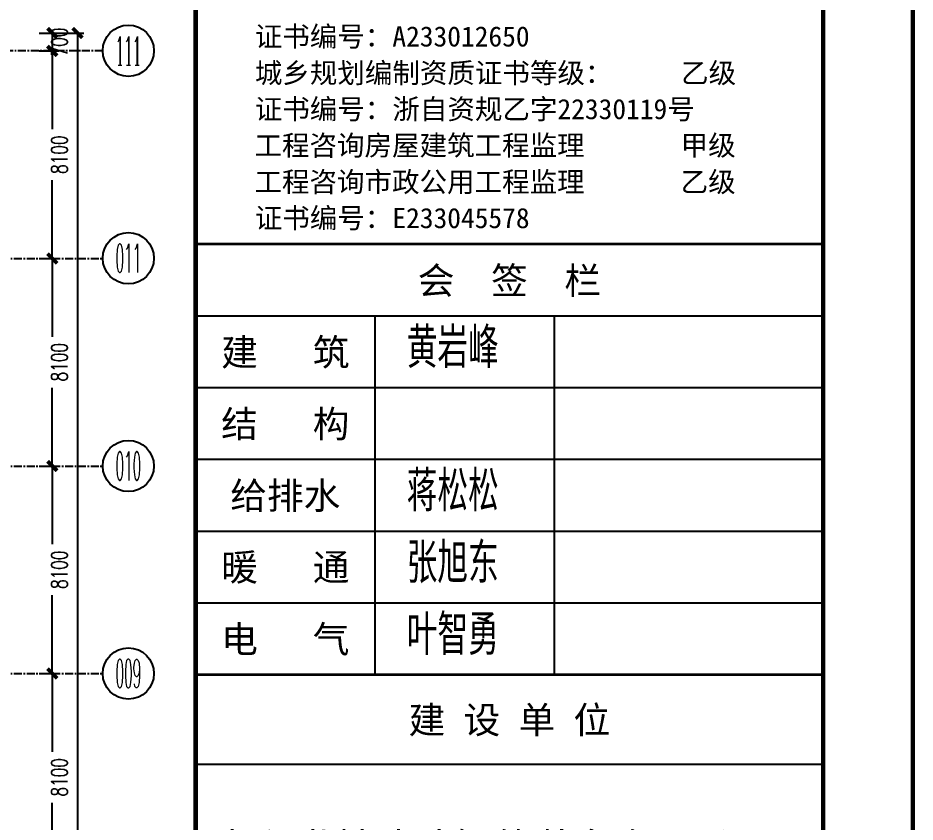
# Model space of a CAD drawing. Extents: x -599358 to 2865263, y -1062760 to 486533.
# Drawn here: x 486717 to 521743, y -820106 to -788723 of the extents above; entities that cross this region are included whole.
import ezdxf
from ezdxf.enums import TextEntityAlignment as Align

# ---------------------------------------------------------------- set-up
doc = ezdxf.new("R2010")
doc.units = 0
doc.linetypes.add('CENTER', pattern=[2, 1.25, -0.25, 0.25, -0.25])
for name, color, linetype in [('0-cxFrame', 155, 'Continuous'), ('3符号', 173, 'Continuous'), ('DIM', 173, 'Continuous'), ('DOTE', 1, 'CENTER'), ('qianming', 155, 'Continuous')]:
    doc.layers.add(name, color=color, linetype=linetype)
doc.layers.add('0-cxText', color=131, linetype='Continuous', lineweight=25)
doc.styles.add('_TCH_AXIS', font='COMPLEX', dxfattribs={"bigfont": 'GBCBIG'})
doc.styles.add('BZHZ', font='bzxw', dxfattribs={"width": 0.8, "bigfont": 'bzhz'})
doc.styles.add('cx_biaoti', font='')
doc.styles.add('cx_tuming', font='simhei.ttf')
doc.styles.add('cx_tuqian1', font='宋体.shx')
doc.styles.add('DHTEXT-1', font='romans.shx', dxfattribs={"width": 0.7, "bigfont": 'chinese.shx'})
doc.styles.add('黑体', font='simhei.ttf')
doc.styles.get('cx_biaoti').set_extended_font_data('SimSun')
doc.dimstyles.new('ZN250', dxfattribs={"dimscale": 250, "dimtxt": 2.5, "dimasz": 1.5, "dimexe": 1, "dimexo": 2, "dimgap": 0.9, "dimtad": 1, "dimdec": 0, "dimdsep": 46, "dimtxsty": 'DHTEXT-1', "dimblk": 'ARCHTICK', "dimcen": 2.5, "dimclrd": 173, "dimclre": 173, "dimclrt": 7, "dimazin": 2, "dimtfac": 1, "dimtdec": 0, "dimtix": 1, "dimtmove": 2, "dimatfit": 3, "dimfxl": 0, "dimarcsym": 0})

# ---------------------------------------------------------------- blocks, each defined once
blk = doc.blocks.new('_ArchTick')
at = {"color": 0, "linetype": 'ByBlock', "const_width": 0.4}
blk.add_lwpolyline([(-0.5, -0.5), (0.5, 0.5)], dxfattribs=at)
blk = doc.blocks.new('*D1091')
at = {"layer": 'Defpoints', "color": 0, "ltscale": 2500, "transparency": 16777216}
for p in [(487043, -789311), (487043, -790011), (488059, -790011)]:
    blk.add_point(p, dxfattribs=at)
at = {"layer": 'DIM', "color": 173, "linetype": 'ByBlock', "lineweight": -2, "ltscale": 2500, "transparency": 16777216}
for p, q in [((487543, -789311), (488309, -789311)), ((488059, -789311), (488059, -790011)), ((487543, -790011), (488309, -790011))]:
    blk.add_line(p, q, dxfattribs=at)
at = {"layer": 'DIM', "color": 173, "lineweight": -2, "ltscale": 2500, "transparency": 16777216, "xscale": 375, "yscale": 375, "zscale": 375}
for p, rotation in [((488059, -789311), 90), ((488059, -790011), 270)]:
    blk.add_blockref('_ArchTick', p, dxfattribs=dict(at, rotation=rotation))
at = {"layer": 'DIM', "color": 7, "ltscale": 2500, "transparency": 16777216, "insert": (488334, -789661), "char_height": 625, "attachment_point": 5, "rotation": 90, "style": 'DHTEXT-1'}
blk.add_mtext('700', dxfattribs=at)
blk = doc.blocks.new('*D1092')
at = {"layer": 'Defpoints', "color": 0, "ltscale": 2500, "transparency": 16777216}
for p in [(487043, -790011), (487043, -798111), (488059, -798111)]:
    blk.add_point(p, dxfattribs=at)
at = {"layer": 'DIM', "color": 173, "linetype": 'ByBlock', "lineweight": -2, "ltscale": 2500, "transparency": 16777216}
for p, q in [((487543, -790011), (488309, -790011)), ((488059, -790011), (488059, -793066)), ((488059, -798111), (488059, -795057)), ((487543, -798111), (488309, -798111))]:
    blk.add_line(p, q, dxfattribs=at)
at = {"layer": 'DIM', "color": 173, "lineweight": -2, "ltscale": 2500, "transparency": 16777216, "xscale": 375, "yscale": 375, "zscale": 375}
for p, rotation in [((488059, -790011), 90), ((488059, -798111), 270)]:
    blk.add_blockref('_ArchTick', p, dxfattribs=dict(at, rotation=rotation))
at = {"layer": 'DIM', "color": 7, "ltscale": 2500, "transparency": 16777216, "insert": (488334, -794061), "char_height": 625, "attachment_point": 5, "rotation": 90, "style": 'DHTEXT-1'}
blk.add_mtext('8100', dxfattribs=at)
blk = doc.blocks.new('*D1093')
at = {"layer": 'Defpoints', "color": 0, "ltscale": 2500, "transparency": 16777216}
for p in [(487043, -798111), (487043, -806211), (488059, -806211)]:
    blk.add_point(p, dxfattribs=at)
at = {"layer": 'DIM', "color": 173, "linetype": 'ByBlock', "lineweight": -2, "ltscale": 2500, "transparency": 16777216}
for p, q in [((487543, -798111), (488309, -798111)), ((488059, -798111), (488059, -801166)), ((488059, -806211), (488059, -803157)), ((487543, -806211), (488309, -806211))]:
    blk.add_line(p, q, dxfattribs=at)
at = {"layer": 'DIM', "color": 173, "lineweight": -2, "ltscale": 2500, "transparency": 16777216, "xscale": 375, "yscale": 375, "zscale": 375}
for p, rotation in [((488059, -798111), 90), ((488059, -806211), 270)]:
    blk.add_blockref('_ArchTick', p, dxfattribs=dict(at, rotation=rotation))
at = {"layer": 'DIM', "color": 7, "ltscale": 2500, "transparency": 16777216, "insert": (488334, -802161), "char_height": 625, "attachment_point": 5, "rotation": 90, "style": 'DHTEXT-1'}
blk.add_mtext('8100', dxfattribs=at)
blk = doc.blocks.new('*D1094')
at = {"layer": 'Defpoints', "color": 0, "ltscale": 2500, "transparency": 16777216}
for p in [(487043, -806211), (487043, -814311), (488059, -814311)]:
    blk.add_point(p, dxfattribs=at)
at = {"layer": 'DIM', "color": 173, "linetype": 'ByBlock', "lineweight": -2, "ltscale": 2500, "transparency": 16777216}
for p, q in [((487543, -806211), (488309, -806211)), ((488059, -806211), (488059, -809266)), ((488059, -814311), (488059, -811257)), ((487543, -814311), (488309, -814311))]:
    blk.add_line(p, q, dxfattribs=at)
at = {"layer": 'DIM', "color": 173, "lineweight": -2, "ltscale": 2500, "transparency": 16777216, "xscale": 375, "yscale": 375, "zscale": 375}
for p, rotation in [((488059, -806211), 90), ((488059, -814311), 270)]:
    blk.add_blockref('_ArchTick', p, dxfattribs=dict(at, rotation=rotation))
at = {"layer": 'DIM', "color": 7, "ltscale": 2500, "transparency": 16777216, "insert": (488334, -810261), "char_height": 625, "attachment_point": 5, "rotation": 90, "style": 'DHTEXT-1'}
blk.add_mtext('8100', dxfattribs=at)
blk = doc.blocks.new('*D1095')
at = {"layer": 'Defpoints', "color": 0, "ltscale": 2500, "transparency": 16777216}
for p in [(487043, -814311), (487043, -822411), (488059, -822411)]:
    blk.add_point(p, dxfattribs=at)
at = {"layer": 'DIM', "color": 173, "linetype": 'ByBlock', "lineweight": -2, "ltscale": 2500, "transparency": 16777216}
for p, q in [((487543, -814311), (488309, -814311)), ((488059, -814311), (488059, -817366)), ((488059, -822411), (488059, -819357)), ((487543, -822411), (488309, -822411))]:
    blk.add_line(p, q, dxfattribs=at)
at = {"layer": 'DIM', "color": 173, "lineweight": -2, "ltscale": 2500, "transparency": 16777216, "xscale": 375, "yscale": 375, "zscale": 375}
for p, rotation in [((488059, -814311), 90), ((488059, -822411), 270)]:
    blk.add_blockref('_ArchTick', p, dxfattribs=dict(at, rotation=rotation))
at = {"layer": 'DIM', "color": 7, "ltscale": 2500, "transparency": 16777216, "insert": (488334, -818361), "char_height": 625, "attachment_point": 5, "rotation": 90, "style": 'DHTEXT-1'}
blk.add_mtext('8100', dxfattribs=at)
blk = doc.blocks.new('*D1107')
at = {"layer": 'Defpoints', "color": 0, "ltscale": 2500, "transparency": 16777216}
for p in [(487143, -789311), (487143, -880711), (489039, -880711)]:
    blk.add_point(p, dxfattribs=at)
at = {"layer": 'DIM', "color": 173, "linetype": 'ByBlock', "lineweight": -2, "ltscale": 2500, "transparency": 16777216}
for p, q in [((487643, -789311), (489289, -789311)), ((489039, -789311), (489039, -833807)), ((489039, -880711), (489039, -836216)), ((487643, -880711), (489289, -880711))]:
    blk.add_line(p, q, dxfattribs=at)
at = {"layer": 'DIM', "color": 173, "lineweight": -2, "ltscale": 2500, "transparency": 16777216, "xscale": 375, "yscale": 375, "zscale": 375}
for p, rotation in [((489039, -789311), 90), ((489039, -880711), 270)]:
    blk.add_blockref('_ArchTick', p, dxfattribs=dict(at, rotation=rotation))
at = {"layer": 'DIM', "color": 7, "ltscale": 2500, "transparency": 16777216, "insert": (489314, -835011), "char_height": 625, "attachment_point": 5, "rotation": 90, "style": 'DHTEXT-1'}
blk.add_mtext('91400', dxfattribs=at)
blk = doc.blocks.new('卓越-轴号')
blk.add_circle((0, 0), 4)
at = {"color": 0, "style": '_TCH_AXIS', "width": 1.041667, "flags": 8}
blk.add_attdef('A', text='', height=4.48, dxfattribs=at).set_placement((-2, -2.24), (2, -2.24), align=Align.FIT)
blk = doc.blocks.new('343')
at = {"layer": 'DOTE', "ltscale": 250}
for p, q in [((1177919, -113423), (1035857, -113423)), ((1153449, -121523), (1177919, -121523)), ((1153449, -129623), (1177919, -129623)), ((1153449, -137723), (1177919, -137723))]:
    blk.add_line(p, q, dxfattribs=at)
blk = doc.blocks.new('zjcx_lan_huiqian(Dragon)')
for p, q in [((-7000, -800), (0, -800)), ((-5000, -800), (-5000, -4800)), ((-3000, -800), (-3000, -4800)), ((-7000, -1600), (0, -1600)), ((-7000, -2400), (0, -2400)), ((-7000, -3200), (0, -3200)), ((-7000, -4000), (0, -4000))]:
    blk.add_line(p, q)
at = {"const_width": 30}
blk.add_lwpolyline([(-7000, 0), (0, 0)], dxfattribs=at)
blk.add_lwpolyline([(-7000, 0), (0, 0), (0, -4800), (-7000, -4800)], close=True, dxfattribs=at)
at = {"style": 'cx_biaoti'}
for s, p in [('会  签  栏', (-3500, -400)), ('建   筑', (-6000, -1200)), ('结   构', (-6000, -2000)), ('给排水', (-6000, -2800)), ('暖   通', (-6000, -3600)), ('电   气', (-6000, -4400))]:
    blk.add_text(s, height=300, dxfattribs=at).set_placement(p, align=Align.MIDDLE)
blk = doc.blocks.new('T-汇签(Dragon)')
at = {"layer": '0-cxFrame'}
blk.add_blockref('zjcx_lan_huiqian(Dragon)', (0, 0), dxfattribs=at)
at = {"layer": 'qianming', "style": 'BZHZ', "width": 0.8}
for s, p in [('黄岩峰', (-4132, -1132)), ('蒋松松', (-4132, -2732)), ('张旭东', (-4132, -3532)), ('叶智勇', (-4132, -4332))]:
    blk.add_text(s, height=450, dxfattribs=at).set_placement(p, align=Align.MIDDLE)
blk = doc.blocks.new('zjcx_TT(Dragon)')
at = {"layer": '0-cxFrame', "const_width": 30}
blk.add_lwpolyline([(-7000, -10200), (0, -10200), (0, 0), (-7000, 0)], close=True, dxfattribs=at)
at = {"color": 7, "style": 'cx_biaoti'}
for s, p in [('证书编号：A233012650', (-6340, -7997)), ('城乡规划编制资质证书等级：     乙级', (-6340, -8404)), ('证书编号：浙自资规乙字22330119号', (-6340, -8807)), ('工程咨询房屋建筑工程监理       甲级', (-6344, -9212)), ('工程咨询市政公用工程监理       乙级', (-6344, -9619)), ('证书编号：E233045578', (-6340, -10022))]:
    blk.add_text(s, height=225, dxfattribs=at).set_placement(p)
blk = doc.blocks.new('zjcx_lan_xiangmu(Dragon)')
for p, q in [((-7000, 9000), (0, 9000)), ((-7000, 6000), (0, 6000)), ((-7000, 3000), (0, 3000)), ((-5000, 1000), (-5000, 0))]:
    blk.add_line(p, q)
at = {"const_width": 30}
for points in [[(-7000, 10000), (0, 10000)], [(-7000, 7000), (0, 7000)], [(-7000, 7000), (0, 7000)], [(-7000, 4000), (0, 4000)], [(-7000, 4000), (0, 4000)], [(-7000, 1000), (0, 1000)], [(-7000, 0), (0, 0)]]:
    blk.add_lwpolyline(points, dxfattribs=at)
blk.add_lwpolyline([(-7000, 10000), (0, 10000), (0, 0), (-7000, 0)], close=True)
at = {"style": 'cx_biaoti'}
for s, p in [('建 设 单 位', (-3500, 9500)), ('项 目 名 称', (-3500, 6500)), ('子 项 名 称', (-3500, 3500)), ('工程编号', (-6013, 500))]:
    blk.add_text(s, height=300, dxfattribs=at).set_placement(p, align=Align.MIDDLE)
blk = doc.blocks.new('T-项目(Dragon)')
blk.add_blockref('zjcx_lan_xiangmu(Dragon)', (0, 0))
at = {"color": 3, "style": 'cx_tuming'}
for s, height, p in [('嘉兴世赫建达智能装备有限公司', 330, (-6816, 7901)), ('年产500套智能装备建设项目 ', 350, (-6638, 4859))]:
    blk.add_text(s, height=height, dxfattribs=at).set_placement(p)
blk = doc.blocks.new('zjcx_T2(Dragon)')
at = {"layer": '0-cxFrame', "const_width": 50}
blk.add_lwpolyline([(-7000, 40000), (0, 40000), (0, 0), (-7000, 0)], close=True, dxfattribs=at)
at = {"layer": '0-cxFrame'}
for name, p in [('zjcx_TT(Dragon)', (0, 40000)), ('T-汇签(Dragon)', (0, 29800)), ('T-项目(Dragon)', (0, 15000))]:
    blk.add_blockref(name, p, dxfattribs=at)
blk = doc.blocks.new('TK22.A2 L(Dragon)')
at = {"layer": '0-cxFrame', "color": 7, "const_width": 0.5}
blk.add_lwpolyline([(0, 0), (-594, 0), (-594, 420), (0, 420)], close=True, dxfattribs=at)
at = {"layer": '0-cxFrame', "const_width": 0.5}
for points in [[(-80, 10), (-574, 10), (-574, 410), (-80, 410)], [(-10, 10), (-80, 10), (-80, 410), (-10, 410)]]:
    blk.add_lwpolyline(points, close=True, dxfattribs=at)
at = {"layer": '0-cxFrame', "xscale": 0.01, "yscale": 0.01, "zscale": 0.01}
blk.add_blockref('zjcx_T2(Dragon)', (-10, 10), dxfattribs=at)
at = {"style": '黑体', "flags": 4}
blk.add_attdef('图幅', text='', height=3.3, dxfattribs=at).set_placement((-40, 3), align=Align.RIGHT)
at = {"layer": '0-cxText', "flags": 4}
for tag, height, style, p in [('建设单位', 3.5, 'cx_tuming', (-45, 240)), ('项目名称', 3.5, 'cx_tuming', (-45, 210)), ('子项名称', 3.5, 'cx_tuming', (-45, 180)), ('工程编号', 3.3, 'cx_tuqian1', (-35, 165)), ('图名1', 3.5, 'cx_tuming', (-45, 87)), ('图名2', 3.5, 'cx_tuming', (-45, 79)), ('图名3', 3.5, 'cx_tuming', (-45, 71)), ('出图日期', 3.3, 'cx_tuqian1', (-39, 60)), ('专业', 3.3, 'cx_tuqian1', (-55, 52)), ('版次', 3.3, 'cx_tuqian1', (-20, 44)), ('图号', 3.3, 'cx_tuqian1', (-55, 44))]:
    blk.add_attdef(tag, text='', height=height, dxfattribs=dict(at, style=style)).set_placement(p, align=Align.MIDDLE)
at = {"layer": 'Defpoints', "color": 6, "flags": 4}
for tag, height, style, p in [('tufu', 3.3, '黑体', (-12, 12)), ('dwfname', 4, 'cx_tuqian1', (-80, 3))]:
    blk.add_attdef(tag, text='', height=height, dxfattribs=dict(at, style=style)).set_placement(p, align=Align.RIGHT)

msp = doc.modelspace()

# ---------------------------------------------------------------- block references
at = {"layer": '0-cxFrame', "xscale": 350, "yscale": 350, "zscale": 350}
msp.add_blockref('TK22.A2 L(Dragon)', (521655.5, -905349.4), dxfattribs=at)
at = {"layer": '3符号', "color": 7}
ref = msp.add_blockref('卓越-轴号', (491028.3, -790002.7), dxfattribs=dict(at, xscale=250, yscale=250, zscale=250))
ref.add_attrib('A', '111', dxfattribs={"layer": '0', "color": 0, "height": 1120, "style": '_TCH_AXIS', "width": 0.480769}).set_placement((490528.3, -790562.7), (491528.3, -790562.7), align=Align.FIT)
ref = msp.add_blockref('卓越-轴号', (491028.3, -798102.7), dxfattribs=dict(at, xscale=250, yscale=250, zscale=250))
ref.add_attrib('A', '011', dxfattribs={"layer": '0', "color": 0, "height": 1120, "style": '_TCH_AXIS', "width": 0.426136}).set_placement((490528.3, -798662.7), (491528.3, -798662.7), align=Align.FIT)
ref = msp.add_blockref('卓越-轴号', (491028.2, -806210.3), dxfattribs=dict(at, xscale=250, yscale=250, zscale=250))
ref.add_attrib('A', '010', dxfattribs={"layer": '0', "color": 0, "height": 1120, "style": '_TCH_AXIS', "width": 0.382653}).set_placement((490528.2, -806770.3), (491528.2, -806770.3), align=Align.FIT)
ref = msp.add_blockref('卓越-轴号', (491028.2, -814310.3), dxfattribs=dict(at, xscale=250, yscale=250, zscale=250))
ref.add_attrib('A', '009', dxfattribs={"layer": '0', "color": 0, "height": 1120, "style": '_TCH_AXIS', "width": 0.347222}).set_placement((490528.2, -814870.3), (491528.2, -814870.3), align=Align.FIT)
at = {"layer": 'DOTE', "linetype": 'ByBlock'}
msp.add_blockref('343', (-687890.5, -676588.3), dxfattribs=at)

# ---------------------------------------------------------------- dimensions: what is measured, and where the dimension line sits
at = {"layer": 'DIM', "ltscale": 2500}
for base, p1, p2, picture, middle in [((488058.9, -790011.4), (487043.1, -789311.4), (487043.1, -790011.4), '*D1091', (488333.9, -789661.4)), ((489038.6, -880711.4), (487143.1, -789311.4), (487143.1, -880711.4), '*D1107', (489313.6, -835011.4)), ((488058.9, -798111.4), (487043.1, -790011.4), (487043.1, -798111.4), '*D1092', (488333.9, -794061.4)), ((488058.9, -806211.4), (487043.1, -798111.4), (487043.1, -806211.4), '*D1093', (488333.9, -802161.4)), ((488058.9, -814311.4), (487043.1, -806211.4), (487043.1, -814311.4), '*D1094', (488333.9, -810261.4)), ((488058.9, -822411.4), (487043.1, -814311.4), (487043.1, -822411.4), '*D1095', (488333.9, -818361.4))]:
    dim = msp.add_linear_dim(base=base, p1=p1, p2=p2, angle=270, dimstyle='ZN250', dxfattribs=at)
    dim.commit()
    dim.dimension.update_dxf_attribs({"geometry": picture, "text_midpoint": middle, "dimtype": 161})

doc.saveas('drawing.dxf')
